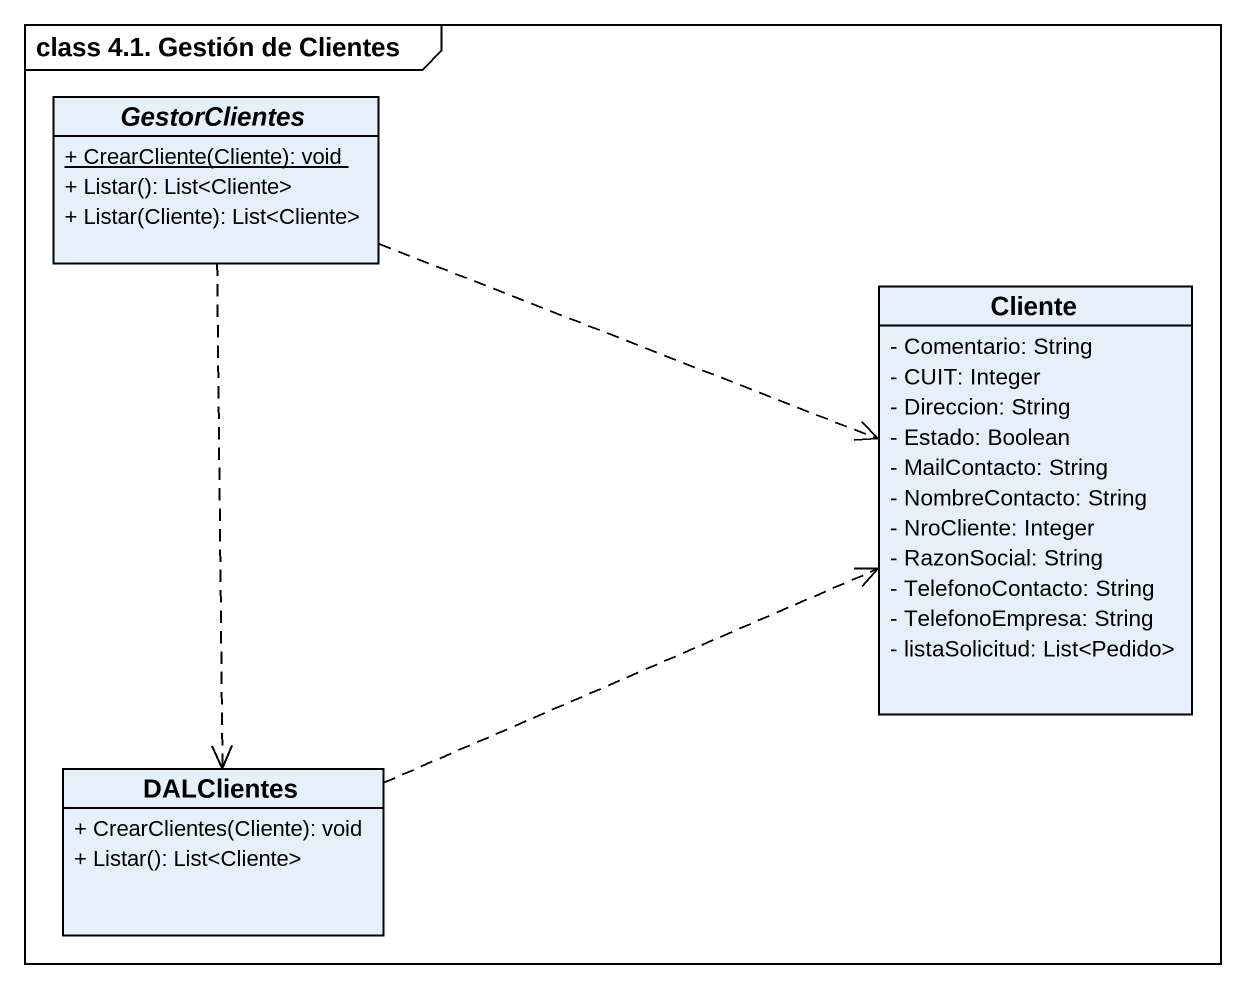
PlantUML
@startuml
mainframe class 4.1. Gestión de Clientes
hide circle
hide empty members
skinparam classAttributeIconSize 0
abstract class GestorClientes {
  {static} + CrearCliente(Cliente): void
  + Listar(): List<Cliente>
  + Listar(Cliente): List<Cliente>
}
class Cliente {
  - Comentario: String
  - CUIT: Integer
  - Direccion: String
  - Estado: Boolean
  - MailContacto: String
  - NombreContacto: String
  - NroCliente: Integer
  - RazonSocial: String
  - TelefonoContacto: String
  - TelefonoEmpresa: String
  - listaSolicitud: List<Pedido>
}
class DALClientes {
  + CrearClientes(Cliente): void
  + Listar(): List<Cliente>
}
GestorClientes .right.> Cliente
GestorClientes ..> DALClientes
DALClientes .right.> Cliente
@enduml
